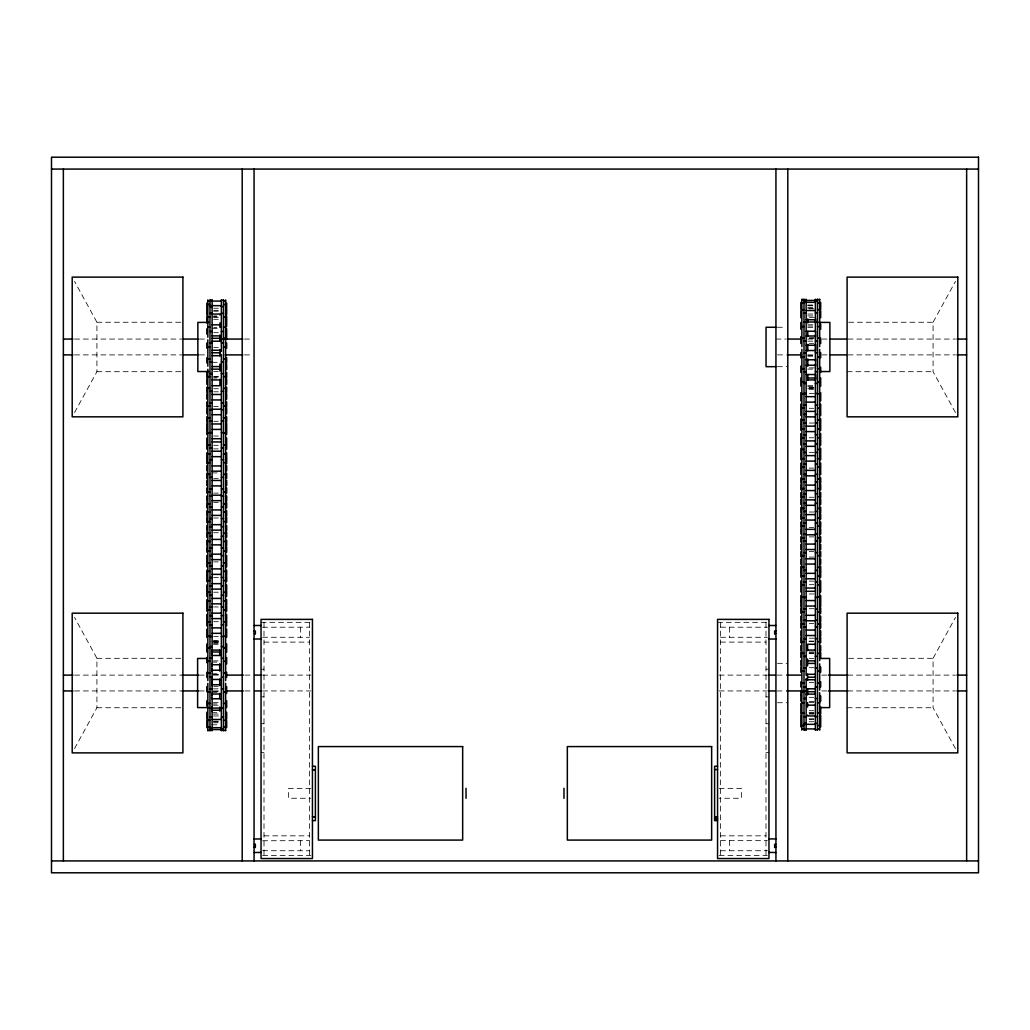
<?xml version="1.0" encoding="UTF-8"?>
<svg xmlns="http://www.w3.org/2000/svg" width="1030" height="1030" viewBox="0 0 1030 1030"><rect width="100%" height="100%" fill="white"/><g stroke="black" fill="none" stroke-linecap="round" stroke-linejoin="round"><path stroke-width="0.75" stroke-dasharray="5 3.75" d="M74.521 412.592L96.923 371.688L96.923 322.261L74.521 281.357M74.521 748.643L96.923 707.739L96.923 658.312L74.521 617.408M955.48 412.592L933.077 371.688L933.077 322.261L955.48 281.357M955.48 748.643L933.077 707.739L933.077 658.312L955.48 617.408M807.79 305.163L815.606 305.163M807.79 305.228L814.048 305.228M807.79 307.223L814.048 307.223M213.686 308.253L218.386 308.253M807.79 308.24L814.048 308.24M809.22 308.846L813.842 308.846M213.661 310.352L218.283 310.352M213.661 311.202L218.283 311.202M807.79 314.034L814.048 314.034M807.79 315.927L814.048 315.927M213.686 315.953L216.815 315.953M212.129 316.815L218.283 316.815M213.686 317.292L218.386 317.292M809.348 317.292L815.606 317.292M213.661 319.3L218.283 319.3M96.923 322.261L182.902 322.261M848.681 322.261L933.077 322.261M807.79 324.798L814.048 324.798M807.79 326.059L815.606 326.059M777.418 327.27L784.821 327.27M213.686 327.398L216.815 327.398M807.79 327.36L814.048 327.36M212.129 328.506L218.283 328.506M213.661 332.664L218.283 332.664M809.348 337.814L815.606 337.789M809.348 338.252L814.048 338.252M74.585 339.063L181.95 339.063M199.421 339.063L205.987 339.063M244.458 339.063L252.466 339.063M775.938 339.063L785.542 339.063M807.79 339.063L814.395 339.063M821.992 339.063L828.313 339.063M848.05 339.063L955.415 339.063M807.79 341.162L814.048 341.162M809.22 343.672L813.842 343.672M213.661 347.355L218.283 347.355M74.585 354.887L181.95 354.887M199.421 354.887L205.987 354.887M244.458 354.887L252.466 354.887M777.534 354.887L785.542 354.887M807.79 354.887L814.395 354.887M821.992 354.887L828.313 354.887M848.05 354.887L955.415 354.887M807.79 355.672L814.048 355.672M807.79 356.161L815.606 356.161M212.129 362.315L218.283 362.315M777.418 366.68L787.796 366.68M809.348 367.89L815.606 367.89M807.79 369.113L814.048 369.113M96.923 371.688L181.319 371.688M213.661 371.598L218.283 371.598M847.098 371.688L933.077 371.688M213.686 376.658L218.386 376.658M213.661 377.057L218.283 377.057M213.686 378.023L216.815 378.023M807.79 385.696L814.048 385.696M807.79 386.714L814.048 386.714M809.22 387.37L813.842 387.37M809.22 388.104L813.842 388.104M213.686 388.735L218.386 388.735M807.79 388.735L815.606 388.799M809.22 389.237L813.842 389.237M213.661 391.799L218.283 391.799M809.22 393.563L813.842 393.563M213.661 406.541L218.283 406.541M809.22 408.305L813.842 408.305M213.661 421.283L218.283 421.283M809.22 423.047L813.842 423.047M213.661 436.025L218.283 436.025M809.22 437.789L813.842 437.789M213.661 445.308L218.283 445.308M213.661 448.887L218.283 448.887M809.22 452.531L813.842 452.531M809.22 468.122L813.842 468.122M212.129 472.912L218.283 472.912M213.661 478.371L218.283 478.371M213.661 493.113L218.283 493.113M809.22 497.271L813.842 497.271M213.661 502.395L218.283 502.395M809.22 512.013L813.842 512.013M213.661 517.987L218.283 517.987M809.22 527.605L813.842 527.605M213.661 532.729L218.283 532.729M809.22 536.888L813.842 536.888M809.22 551.629L813.842 551.629M809.22 557.088L815.374 557.088M213.661 561.878L218.283 561.878M213.661 577.47L218.283 577.47M809.22 581.113L813.842 581.113M809.22 584.692L813.842 584.692M213.661 592.211L218.283 592.211M809.22 593.975L813.842 593.975M213.661 606.953L218.283 606.953M809.22 608.717L813.842 608.717M213.661 621.695L218.283 621.695M261.041 622.339L312.438 622.339M717.562 622.339L768.959 622.339M809.22 623.459L813.842 623.459M262.611 627.244L309.464 627.167M720.537 627.167L767.389 627.244M213.661 636.437L218.283 636.437M262.611 637.274L309.464 637.287M720.537 637.287L767.389 637.274M809.22 638.201L813.842 638.201M213.661 640.763L218.283 640.763M211.897 641.201L218.154 641.201M809.117 641.201L813.816 641.201M213.455 641.265L219.712 641.265M809.117 641.265L813.816 641.265M213.661 641.896L218.283 641.896M264.002 642.102L309.464 642.102M720.537 642.102L765.998 642.102M213.661 642.63L218.283 642.63M213.455 643.287L218.154 643.287M213.455 644.304L218.154 644.304M809.117 651.977L813.816 651.977M809.22 652.943L813.842 652.943M809.117 653.342L813.816 653.342M96.923 658.312L182.902 658.312M809.22 658.402L813.842 658.402M848.681 658.312L933.077 658.312M213.455 660.887L218.154 660.887M211.897 662.11L218.154 662.11M777.418 663.32L787.796 663.32M809.22 667.685L815.374 667.685M261.041 669.191L264.002 669.191M765.998 669.191L768.959 669.191M211.897 673.865L218.154 673.839M213.455 674.328L219.712 674.328M74.611 675.114L182.271 675.114M199.189 675.114L204.764 675.114M213.403 675.114L219.712 675.114M244.947 675.114L252.981 675.114M262.611 675.114L310.828 675.114M719.172 675.114L767.389 675.114M777.019 675.114L785.053 675.114M821.773 675.114L828.442 675.114M847.729 675.114L955.389 675.114M809.22 682.645L813.842 682.645M213.661 686.328L218.283 686.328M213.455 688.838L218.154 688.838M74.611 690.937L182.271 690.937M199.189 690.937L204.764 690.937M213.403 690.937L219.712 690.937M244.947 690.937L252.981 690.937M262.611 690.937L310.828 690.937M719.172 690.937L767.389 690.937M777.019 690.937L785.053 690.937M821.773 690.937L828.442 690.937M847.729 690.937L955.389 690.937M213.455 691.748L218.154 691.748M211.897 692.186L218.154 692.186M261.041 696.859L264.002 696.859M765.998 696.859L768.959 696.859M809.22 697.336L813.842 697.336M809.22 701.494L815.374 701.494M809.117 702.602L813.816 702.602M213.455 702.64L218.154 702.64M777.418 702.73L787.796 702.73M211.897 703.941L218.154 703.941M213.455 705.202L218.154 705.202M96.923 707.739L181.319 707.739M847.098 707.739L933.077 707.739M809.22 710.7L813.842 710.7M211.897 712.708L218.154 712.708M809.117 712.708L813.816 712.708M809.22 713.185L815.374 713.185M213.455 714.073L218.154 714.073M809.117 714.048L813.816 714.048M213.455 715.966L219.712 715.966M809.22 718.798L813.842 718.798M809.22 719.648L813.842 719.648M213.661 721.155L218.283 721.155M213.455 721.76L218.154 721.76M809.117 721.747L813.816 721.747M213.455 722.777L218.154 722.777M261.041 723.742L264.002 723.742M765.998 723.742L768.959 723.742M211.897 724.837L218.154 724.772M261.041 752.608L264.002 752.608M765.998 752.608L768.959 752.608M310.841 788.388L288.645 788.388L288.645 798.263L310.841 798.263M719.159 788.388L741.355 788.388L741.355 798.263L719.159 798.263M264.002 835.832L309.464 835.832M720.537 835.832L765.998 835.832M262.611 840.75L309.464 840.647M720.537 840.647L767.389 840.647M262.611 850.69L309.464 850.767M720.537 850.767L767.389 850.69M262.637 855.595L310.828 855.595M719.172 855.595L767.363 855.595M765.998 622.339L765.998 855.595M729.433 627.244L729.433 637.274M729.433 840.647L729.433 850.793M720.537 622.339L720.537 855.595M309.464 622.339L309.464 855.595M300.567 627.244L300.567 637.274M300.567 840.647L300.567 850.793M264.002 622.339L264.002 855.595"/><path stroke-width="1.5" d="M51.5 169.075L978.5 169.075M801.855 299.537L804.005 299.537M817.524 299.537L819.674 299.537M804.005 299.653L806.155 299.653M815.374 299.653L817.524 299.653M209.978 300.206L212.129 300.206M221.36 300.206L223.497 300.206M806.155 300.425L815.374 300.425M207.828 300.85L209.978 300.85M223.497 300.85L225.647 300.85M212.129 301.082L221.36 301.082M804.005 301.172L806.155 301.172M815.374 301.172L817.524 301.172M806.155 302.318L815.374 302.318M801.855 303.103L804.005 303.103M817.524 303.103L819.674 303.103M207.828 304.494L209.978 304.494M223.497 304.494L225.647 304.494M212.129 305.665L221.36 305.665M209.978 306.592L212.129 306.592M221.36 306.592L223.497 306.592M801.855 309.657L804.005 309.657M817.524 309.657L819.674 309.657M806.155 310.532L815.374 310.532M804.005 312.798L806.155 312.798M815.374 312.798L817.524 312.798M209.978 313.365L212.129 313.365M221.36 313.365L223.497 313.365M212.129 314.047L219.944 314.047L219.944 314.935M207.828 317.214L209.978 317.214M223.497 317.214L225.647 317.214M806.155 319.764L815.374 319.764M804.005 321.927L806.155 321.927M815.374 321.927L817.524 321.927M806.155 322.004L815.374 322.004M208.948 322.403L197.85 322.403L197.85 371.547L208.948 371.547M818.786 322.403L829.884 322.403L829.884 371.547L820.369 371.547M212.129 324.836L219.944 324.836M801.855 326.587L804.005 326.587M817.524 326.587L819.674 326.587M207.828 327.257L209.978 327.257M223.497 327.257L225.647 327.257M775.938 327.27L766.05 327.27L766.05 366.68L775.938 366.68M806.155 331.235L815.374 331.235M209.978 331.48L212.129 331.48M221.36 331.48L223.497 331.48M212.129 335.883L221.36 335.883M806.155 335.999L815.374 335.999M801.855 337.917L804.005 337.917M817.524 337.917L819.674 337.917M212.129 338.291L219.944 338.291M223.497 338.278L225.647 338.278M63.358 339.063L72.976 339.063M183.559 339.063L197.979 339.063M220.42 339.063L242.848 339.063M787.152 339.063L801.572 339.063M830.425 339.063L846.441 339.063M957.025 339.063L966.642 339.063M212.129 341.2L219.944 341.2M804.005 341.175L806.155 341.175M815.374 341.175L817.524 341.175M209.978 342.926L212.129 342.926M221.36 342.926L223.497 342.926M806.155 345.243L815.374 345.243M207.828 347.123L209.978 347.123M223.497 347.123L225.647 347.123M212.129 350.264L221.36 350.264M806.155 350.535L815.374 350.535M212.129 352.788L219.944 352.788M804.005 352.749L806.155 352.749M815.374 352.749L817.524 352.749M63.358 354.887L72.976 354.887M183.559 354.887L197.979 354.887M225.222 354.887L242.848 354.887M787.152 354.887L801.572 354.887M830.425 354.887L846.441 354.887M957.025 354.887L966.642 354.887M212.129 355.698L219.944 355.698M801.855 356.959L804.005 356.959M817.524 356.959L819.674 356.959M207.828 358.865L209.978 358.865M223.497 358.865L225.647 358.865M806.155 359.779L815.374 359.779M209.978 361.865L212.129 361.865M221.36 361.865L223.497 361.865M806.155 365.251L815.374 365.251M212.129 366.59L219.944 366.59M801.855 368.689L804.005 368.689M817.524 368.689L819.674 368.689M212.129 369.152L219.944 369.152M804.005 371.688L806.155 371.688M815.374 371.688L817.524 371.688M209.978 373.607L212.129 373.607M221.36 373.607L223.497 373.607M806.155 374.521L815.374 374.521M207.828 376.62L209.978 376.62M223.497 376.62L225.647 376.62M807.79 377.997L815.606 377.997M212.129 379.928L219.944 379.928M807.79 379.903L815.606 379.903L815.606 374.585M801.855 381.976L804.005 381.976M817.524 381.976L819.674 381.976M804.005 383.405L806.155 383.405M815.374 383.405L817.524 383.405M212.129 385.709L219.944 385.709L219.944 379.259M207.828 388.349L209.978 388.349M223.497 388.349L225.647 388.349M209.978 391.361L212.129 391.361M221.36 391.361L223.497 391.361M804.005 393.486L806.155 393.486M815.374 393.486L817.524 393.486M801.855 393.705L804.005 393.705M817.524 393.705L819.674 393.705M212.129 394.49L221.36 394.49M806.155 396.666L815.374 396.666M212.129 399.949L221.36 399.949M806.155 402.112L815.374 402.112M209.978 403.091L212.129 403.091M221.36 403.091L223.497 403.091M804.005 405.215L806.155 405.215M815.374 405.215L817.524 405.215M207.828 406.103L209.978 406.103M223.497 406.103L225.647 406.103M801.855 408.228L804.005 408.228M817.524 408.228L819.674 408.228M212.129 409.232L221.36 409.232M209.978 409.708L212.129 409.708M221.36 409.708L223.497 409.708M806.155 411.408L815.374 411.408M804.005 414.408L806.155 414.408M815.374 414.408L817.524 414.408M212.129 414.691L221.36 414.691M806.155 416.854L815.374 416.854M207.828 417.832L209.978 417.832M223.497 417.832L225.647 417.832M801.855 419.957L804.005 419.957M817.524 419.957L819.674 419.957M209.978 420.845L212.129 420.845M221.36 420.845L223.497 420.845M804.005 422.969L806.155 422.969M815.374 422.969L817.524 422.969M212.129 423.974L221.36 423.974M806.155 426.15L815.374 426.15M801.855 429.15L804.005 429.15M817.524 429.15L819.674 429.15M212.129 429.433L221.36 429.433M806.155 431.596L815.374 431.596M209.978 432.574L212.129 432.574M221.36 432.574L223.497 432.574M207.828 433.154L209.978 433.154M223.497 433.154L225.647 433.154M804.005 434.699L806.155 434.699M815.374 434.699L817.524 434.699M801.855 437.711L804.005 437.711M817.524 437.711L819.674 437.711M212.129 438.716L221.36 438.716M806.155 440.892L815.374 440.892M212.129 441.934L221.36 441.934M804.005 443.891L806.155 443.891M815.374 443.891L817.524 443.891M207.828 444.883L209.978 444.883M223.497 444.883L225.647 444.883M806.155 446.338L815.374 446.338M209.978 447.896L212.129 447.896M221.36 447.896L223.497 447.896M801.855 449.44L804.005 449.44M817.524 449.44L819.674 449.44M212.129 451.217L221.36 451.217M804.005 452.453L806.155 452.453M815.374 452.453L817.524 452.453M207.828 453.934L209.978 453.934M223.497 453.934L225.647 453.934M806.155 455.633L815.374 455.633M212.129 456.663L221.36 456.663M801.855 458.633L804.005 458.633M817.524 458.633L819.674 458.633M209.978 459.625L212.129 459.625M221.36 459.625L223.497 459.625M806.155 461.092L815.374 461.092M207.828 462.625L209.978 462.625M223.497 462.625L225.647 462.625M804.005 464.182L806.155 464.182M815.374 464.182L817.524 464.182M212.129 465.946L221.36 465.946M801.855 467.195L804.005 467.195M817.524 467.195L819.674 467.195M806.155 470.375L815.374 470.375M212.129 471.173L221.36 471.173M207.828 474.354L209.978 474.354M223.497 474.354L225.647 474.354M804.005 474.379L806.155 474.379M815.374 474.379L817.524 474.379M806.155 475.834L815.374 475.834M209.978 477.366L212.129 477.366M221.36 477.366L223.497 477.366M801.855 478.924L804.005 478.924M817.524 478.924L819.674 478.924M212.129 480.456L221.36 480.456M804.005 481.937L806.155 481.937M815.374 481.937L817.524 481.937M806.155 485.117L815.374 485.117M212.129 485.915L221.36 485.915M801.855 488.581L804.005 488.581M817.524 488.581L819.674 488.581M209.978 489.096L212.129 489.096M221.36 489.096L223.497 489.096M806.155 490.576L815.374 490.576M207.828 492.108L209.978 492.108M223.497 492.108L225.647 492.108M804.005 493.666L806.155 493.666M815.374 493.666L817.524 493.666M212.129 495.198L221.36 495.198M209.978 496.202L212.129 496.202M221.36 496.202L223.497 496.202M801.855 496.679L804.005 496.679M817.524 496.679L819.674 496.679M806.155 499.859L815.374 499.859M212.129 500.657L221.36 500.657M804.005 503.322L806.155 503.322M815.374 503.322L817.524 503.322M207.828 503.837L209.978 503.837M223.497 503.837L225.647 503.837M806.155 505.318L815.374 505.318M209.978 506.85L212.129 506.85M221.36 506.85L223.497 506.85M801.855 508.408L804.005 508.408M817.524 508.408L819.674 508.408M212.129 509.94L221.36 509.94M804.005 511.421L806.155 511.421M815.374 511.421L817.524 511.421M207.828 511.936L209.978 511.936M223.497 511.936L225.647 511.936M806.155 514.601L815.374 514.601M212.129 515.399L221.36 515.399M801.855 518.064L804.005 518.064M817.524 518.064L819.674 518.064M209.978 518.579L212.129 518.579M221.36 518.579L223.497 518.579M806.155 520.06L815.374 520.06M207.828 521.592L209.978 521.592M223.497 521.592L225.647 521.592M804.005 523.15L806.155 523.15M815.374 523.15L817.524 523.15M212.129 524.682L221.36 524.682M801.855 526.163L804.005 526.163M817.524 526.163L819.674 526.163M209.978 526.678L212.129 526.678M221.36 526.678L223.497 526.678M806.155 529.343L815.374 529.343M212.129 530.141L221.36 530.141M207.828 533.321L209.978 533.321M223.497 533.321L225.647 533.321M804.005 533.798L806.155 533.798M815.374 533.798L817.524 533.798M806.155 534.802L815.374 534.802M209.978 536.334L212.129 536.334M221.36 536.334L223.497 536.334M801.855 537.892L804.005 537.892M817.524 537.892L819.674 537.892M212.129 539.424L221.36 539.424M804.005 540.905L806.155 540.905M815.374 540.905L817.524 540.905M207.828 541.419L209.978 541.419M223.497 541.419L225.647 541.419M806.155 544.085L815.374 544.085M212.129 544.883L221.36 544.883M209.978 548.063L212.129 548.063M221.36 548.063L223.497 548.063M806.155 549.544L815.374 549.544M207.828 551.076L209.978 551.076M223.497 551.076L225.647 551.076M804.005 552.634L806.155 552.634M815.374 552.634L817.524 552.634M212.129 554.166L221.36 554.166M209.978 555.621L212.129 555.621M221.36 555.621L223.497 555.621M801.855 555.646L804.005 555.646M817.524 555.646L819.674 555.646M806.155 558.827L815.374 558.827M212.129 559.625L221.36 559.625M207.828 562.805L209.978 562.805M223.497 562.805L225.647 562.805M806.155 564.054L815.374 564.054M209.978 565.818L212.129 565.818M221.36 565.818L223.497 565.818M801.855 567.376L804.005 567.376M817.524 567.376L819.674 567.376M212.129 568.908L221.36 568.908M804.005 570.375L806.155 570.375M815.374 570.375L817.524 570.375M207.828 571.367L209.978 571.367M223.497 571.367L225.647 571.367M806.155 573.337L815.374 573.337M212.129 574.367L221.36 574.367M801.855 576.066L804.005 576.066M817.524 576.066L819.674 576.066M209.978 577.547L212.129 577.547M221.36 577.547L223.497 577.547M806.155 578.783L815.374 578.783M207.828 580.56L209.978 580.56M223.497 580.56L225.647 580.56M804.005 582.105L806.155 582.105M815.374 582.105L817.524 582.105M212.129 583.662L221.36 583.662M801.855 585.117L804.005 585.117M817.524 585.117L819.674 585.117M209.978 586.109L212.129 586.109M221.36 586.109L223.497 586.109M806.155 588.066L815.374 588.066M212.129 589.109L221.36 589.109M806.155 591.284L815.374 591.284M207.828 592.289L209.978 592.289M223.497 592.289L225.647 592.289M209.978 595.301L212.129 595.301M221.36 595.301L223.497 595.301M801.855 596.846L804.005 596.846M817.524 596.846L819.674 596.846M804.005 597.426L806.155 597.426M815.374 597.426L817.524 597.426M212.129 598.404L221.36 598.404M806.155 600.567L815.374 600.567M207.828 600.851L209.978 600.851M223.497 600.851L225.647 600.851M212.129 603.85L221.36 603.85M806.155 606.026L815.374 606.026M209.978 607.031L212.129 607.031M221.36 607.031L223.497 607.031M804.005 609.155L806.155 609.155M815.374 609.155L817.524 609.155M207.828 610.043L209.978 610.043M223.497 610.043L225.647 610.043M801.855 612.168L804.005 612.168M817.524 612.168L819.674 612.168M212.129 613.146L221.36 613.146M806.155 615.309L815.374 615.309M209.978 615.592L212.129 615.592M221.36 615.592L223.497 615.592M212.129 618.592L221.36 618.592M804.005 620.292L806.155 620.292M815.374 620.292L817.524 620.292M806.155 620.768L815.374 620.768M207.828 621.772L209.978 621.772M223.497 621.772L225.647 621.772M801.855 623.897L804.005 623.897M817.524 623.897L819.674 623.897M209.978 624.785L212.129 624.785M221.36 624.785L223.497 624.785M254.062 625.506L261.041 625.506M768.959 625.506L775.938 625.506M804.005 626.91L806.155 626.91M815.374 626.91L817.524 626.91M212.129 627.888L221.36 627.888M806.155 630.051L815.374 630.051M254.062 630.927L255.35 630.927L255.35 634.004M775.938 630.927L774.65 630.927L774.65 634.004M212.129 633.334L221.36 633.334M254.062 633.489L255.35 633.489M774.65 633.489L775.938 633.489M806.155 635.51L815.374 635.51M207.828 636.295L209.978 636.295M223.497 636.295L225.647 636.295M209.978 636.514L212.129 636.514M221.36 636.514L223.497 636.514M804.005 638.639L806.155 638.639M815.374 638.639L817.524 638.639M254.062 639.012L261.041 639.012M768.959 639.012L775.938 639.012M801.855 641.651L804.005 641.651M817.524 641.651L819.674 641.651M815.374 644.291L807.559 644.291L807.559 650.741M209.978 646.595L212.129 646.595M221.36 646.595L223.497 646.595M207.828 648.024L209.978 648.024M223.497 648.024L225.647 648.024M219.712 650.097L211.897 650.097L211.897 655.415M807.559 650.072L815.374 650.072M211.897 652.003L219.712 652.003M801.855 653.381L804.005 653.381M817.524 653.381L819.674 653.381M212.129 655.479L221.36 655.479M804.005 656.393L806.155 656.393M815.374 656.393L817.524 656.393M209.978 658.312L212.129 658.312M221.36 658.312L223.497 658.312M207.133 658.453L197.618 658.453L197.618 707.597L208.73 707.597M820.138 658.453L829.665 658.453L829.665 707.597L820.138 707.597M807.559 660.848L815.374 660.848M207.828 661.312L209.978 661.312M223.497 661.312L225.647 661.312M807.559 663.41L815.374 663.41M212.129 664.749L221.36 664.749M804.005 668.135L806.155 668.135M815.374 668.135L817.524 668.135M212.129 670.221L221.36 670.221M801.855 671.135L804.005 671.135M817.524 671.135L819.674 671.135M207.828 673.041L209.978 673.041M223.497 673.041L225.647 673.041M807.559 674.302L815.374 674.302M63.358 675.114L73.001 675.114M182.271 675.114L198.339 675.114M225.66 675.114L243.338 675.114M254.577 675.114L261.015 675.114M768.985 675.114L775.423 675.114M786.663 675.114L801.134 675.114M828.442 675.114L847.729 675.114M956.999 675.114L966.642 675.114M209.978 677.251L212.129 677.251M221.36 677.251L223.497 677.251M807.559 677.212L815.374 677.212M212.129 679.465L221.36 679.465M806.155 679.736L815.374 679.736M801.855 682.877L804.005 682.877M817.524 682.877L819.674 682.877M212.129 684.757L221.36 684.757M804.005 687.074L806.155 687.074M815.374 687.074L817.524 687.074M209.978 688.825L212.129 688.825M221.36 688.825L223.497 688.825M807.559 688.8L815.374 688.8M63.358 690.937L73.001 690.937M182.271 690.937L198.339 690.937M225.66 690.937L243.338 690.937M254.577 690.937L261.015 690.937M768.985 690.937L775.423 690.937M786.663 690.937L807.559 690.937M828.442 690.937L847.729 690.937M956.999 690.937L966.642 690.937M801.855 691.722L804.005 691.722M807.559 691.709L815.374 691.709M207.828 692.083L209.978 692.083M223.497 692.083L225.647 692.083M212.129 694.001L221.36 694.001M806.155 694.117L815.374 694.117M804.005 698.52L806.155 698.52M815.374 698.52L817.524 698.52M212.129 698.765L221.36 698.765M801.855 702.743L804.005 702.743M817.524 702.743L819.674 702.743M207.828 703.413L209.978 703.413M223.497 703.413L225.647 703.413M807.559 705.164L815.374 705.164M209.978 708.074L223.497 708.074M212.129 710.236L221.36 710.236M801.855 712.786L804.005 712.786M817.524 712.786L819.674 712.786M815.374 715.953L807.559 715.953L807.559 715.065M804.005 716.635L806.155 716.635M815.374 716.635L817.524 716.635M209.978 717.202L212.129 717.202M221.36 717.202L223.497 717.202M212.129 719.468L221.36 719.468M207.828 720.343L209.978 720.343M223.497 720.343L225.647 720.343M804.005 723.408L806.155 723.408M815.374 723.408L817.524 723.408M806.155 724.335L815.374 724.335M801.855 725.506L804.005 725.506M817.524 725.506L819.674 725.506M207.828 726.897L209.978 726.897M223.497 726.897L225.647 726.897M212.129 727.682L221.36 727.682M209.978 728.828L212.129 728.828M221.36 728.828L223.497 728.828M806.155 728.918L815.374 728.918M801.855 729.15L804.005 729.15M817.524 729.15L819.674 729.15M212.129 729.575L221.36 729.575M804.005 729.794L806.155 729.794M815.374 729.794L817.524 729.794M207.828 730.463L212.129 730.347M221.36 730.347L225.647 730.463M312.438 766.256L315.399 766.256L315.399 820.614L312.438 820.614M717.562 766.256L714.601 766.256L714.601 820.614L717.562 820.614M714.601 769.539L717.562 769.539M312.438 769.976L315.399 769.976M714.601 816.751L717.562 816.751M312.438 816.893L315.399 816.893M714.601 818.142L717.562 818.142M714.601 819.223L717.562 819.223M254.062 839.025L261.041 838.922M768.959 838.922L775.938 838.922M254.062 844.342L255.35 844.446M775.938 844.342L774.65 844.342L774.65 847.523M254.062 846.995L255.35 846.995M774.65 846.892L775.938 846.892M254.062 852.518L261.041 852.415M768.959 852.415L775.938 852.518M51.5 860.925L978.5 860.925M966.642 169.075L966.642 860.925M820.691 302.421L820.691 309.528M820.691 310.88L820.691 317.755M820.691 324.012L820.691 329.227M820.691 338.239L820.691 343.441M820.691 352.556L820.691 357.771M820.691 367.272L820.691 372.487M820.691 377.907L820.691 386.057M820.691 392.636L820.691 400.812M820.691 404.159L820.691 409.361M820.691 410.339L820.691 415.541M820.691 418.888L820.691 424.115M820.691 425.068L820.691 430.295M820.691 433.643L820.691 438.844M820.691 439.823L820.691 445.024M820.691 448.372L820.691 453.599M820.691 454.552L820.691 459.779M820.691 463.127L820.691 468.328M820.691 469.307L820.691 474.508M820.691 477.856L820.691 483.083M820.691 484.564L820.691 489.791M820.691 492.61L820.691 497.812M820.691 499.305L820.691 504.52M820.691 507.339L820.691 512.567M820.691 514.047L820.691 519.262M820.691 522.094L820.691 527.296M820.691 528.789L820.691 534.004M820.691 536.823L820.691 542.05M820.691 544.381L820.691 549.608M820.691 551.578L820.691 556.779M820.691 559.135L820.691 564.324M820.691 566.307L820.691 571.534M820.691 571.985L820.691 577.199M820.691 580.843L820.691 586.019M820.691 586.727L820.691 591.941M820.691 595.559L820.691 600.773M820.691 601.469L820.691 606.683M820.691 608.061L820.691 613.262M820.691 616.21L820.691 621.425M820.691 622.802L820.691 628.017M820.691 630.952L820.691 636.167M820.691 637.544L820.691 642.746M820.691 645.694L820.691 650.909M820.691 652.286L820.691 657.501M820.691 667.041L820.691 672.242M820.691 681.77L820.691 686.984M820.691 695.958L820.691 701.16M820.691 706.966L820.691 713.803M820.691 715.206L820.691 726.897M819.674 299.241L819.674 346.647M819.674 349.363L819.674 660.693M819.674 663.835L819.674 690.177M819.674 692.752L819.674 730.077M817.524 299.241L817.524 730.077M815.606 318.837L815.606 322.905M815.606 331.454L815.606 336.591M815.606 344.393L815.606 350.754M815.606 358.916L815.606 366.294M815.374 299.267L815.374 332.394M815.374 334.853L815.374 360.938M815.374 364.092L815.374 730.077M807.79 318.837L807.79 322.905M807.79 331.454L807.79 336.591M807.79 344.393L807.79 350.934M807.79 358.916L807.79 366.294M807.79 374.585L807.79 380.147M807.559 658.955L807.559 665.959M807.559 674.122L807.559 680.431M807.559 688.607L807.559 694.967M807.559 702.602L807.559 707.095M806.155 299.267L806.155 675.435M806.155 678.577L806.155 730.077M804.005 299.241L804.005 730.077M801.855 299.241L801.855 346.647M801.855 349.363L801.855 730.077M800.838 302.421L800.838 309.528M800.838 310.88L800.838 317.755M800.838 322.454L800.838 329.227M800.838 336.63L800.838 343.441M800.838 352.556L800.838 357.771M800.838 366.101L800.838 372.487M800.838 377.907L800.838 386.057M800.838 392.636L800.838 400.812M800.838 404.159L800.838 409.361M800.838 410.339L800.838 415.541M800.838 418.888L800.838 424.115M800.838 425.068L800.838 430.295M800.838 433.643L800.838 438.844M800.838 439.823L800.838 445.024M800.838 448.372L800.838 453.599M800.838 454.552L800.838 459.779M800.838 463.127L800.838 468.328M800.838 469.307L800.838 474.508M800.838 477.856L800.838 483.083M800.838 484.564L800.838 489.791M800.838 492.61L800.838 497.812M800.838 499.305L800.838 504.52M800.838 507.339L800.838 512.567M800.838 514.047L800.838 519.262M800.838 522.094L800.838 527.296M800.838 528.789L800.838 534.004M800.838 536.823L800.838 542.05M800.838 544.381L800.838 549.608M800.838 551.578L800.838 556.779M800.838 559.135L800.838 564.324M800.838 566.307L800.838 571.534M800.838 571.985L800.838 577.199M800.838 580.843L800.838 586.019M800.838 586.727L800.838 591.941M800.838 595.559L800.838 600.773M800.838 601.469L800.838 606.683M800.838 608.061L800.838 613.262M800.838 616.21L800.838 621.425M800.838 622.802L800.838 628.017M800.838 630.952L800.838 636.167M800.838 637.544L800.838 642.746M800.838 645.694L800.838 650.909M800.838 652.286L800.838 657.501M800.838 660.436L800.838 665.65M800.838 667.041L800.838 672.242M800.838 681.77L800.838 686.984M800.838 690.576L800.838 695.302M800.838 695.958L800.838 701.16M800.838 703.49L800.838 713.803M800.838 715.206L800.838 726.897M787.796 169.075L787.796 860.925M775.938 169.075L775.938 860.925M563.977 788.323L563.977 798.327M466.024 788.323L466.024 798.327M255.35 844.342L255.35 847.523M254.062 169.075L254.062 860.925M242.205 169.075L242.205 860.925M226.664 303.103L226.664 314.794M226.664 316.197L226.664 326.51M226.664 328.84L226.664 334.042M226.664 334.699L226.664 339.424M226.664 343.016L226.664 348.23M226.664 357.758L226.664 362.959M226.664 364.35L226.664 369.564M226.664 372.5L226.664 377.714M226.664 379.091L226.664 384.306M226.664 387.254L226.664 392.456M226.664 393.833L226.664 399.048M226.664 401.983L226.664 407.198M226.664 408.575L226.664 413.79M226.664 416.738L226.664 421.94M226.664 423.317L226.664 428.531M226.664 429.227L226.664 434.441M226.664 438.059L226.664 443.273M226.664 443.981L226.664 449.157M226.664 452.801L226.664 458.015M226.664 458.466L226.664 463.693M226.664 465.676L226.664 470.865M226.664 473.221L226.664 478.422M226.664 480.392L226.664 485.619M226.664 487.95L226.664 493.177M226.664 495.997L226.664 501.211M226.664 502.704L226.664 507.906M226.664 510.738L226.664 515.953M226.664 517.433L226.664 522.661M226.664 525.48L226.664 530.695M226.664 532.188L226.664 537.39M226.664 540.209L226.664 545.437M226.664 546.917L226.664 552.144M226.664 555.492L226.664 560.693M226.664 561.672L226.664 566.873M226.664 570.221L226.664 575.448M226.664 576.401L226.664 581.628M226.664 584.976L226.664 590.177M226.664 591.156L226.664 596.357M226.664 599.705L226.664 604.932M226.664 605.885L226.664 611.112M226.664 614.459L226.664 619.661M226.664 620.639L226.664 625.841M226.664 629.188L226.664 637.364M226.664 643.943L226.664 652.093M226.664 657.513L226.664 663.899M226.664 672.23L226.664 677.444M226.664 686.559L226.664 693.37M226.664 700.773L226.664 707.546M226.664 712.245L226.664 719.12M226.664 720.472L226.664 727.579M225.647 299.923L225.647 680.637M225.647 683.354L225.647 730.759M223.497 299.923L223.497 730.759M221.36 299.923L221.36 351.423M221.36 354.565L221.36 730.733M219.944 322.905L219.944 327.398M219.944 335.033L219.944 341.394M219.944 349.569L219.944 355.878M219.944 364.041L219.944 371.045M219.712 649.853L219.712 655.415M219.712 663.706L219.712 671.084M219.712 679.066L219.712 685.607M219.712 693.409L219.712 698.546M219.712 707.095L219.712 711.164M212.129 299.923L212.129 665.908M212.129 669.062L212.129 695.147M212.129 697.606L212.129 730.733M211.897 663.706L211.897 671.084M211.897 679.246L211.897 685.607M211.897 693.409L211.897 698.546M211.897 707.095L211.897 711.164M209.978 299.923L209.978 730.759M207.828 299.923L207.828 337.248M207.828 339.823L207.828 366.165M207.828 369.306L207.828 680.637M207.828 683.354L207.828 730.759M206.811 303.103L206.811 314.794M206.811 316.197L206.811 323.034M206.811 328.84L206.811 334.042M206.811 343.016L206.811 348.23M206.811 357.758L206.811 362.959M206.811 372.5L206.811 377.714M206.811 379.091L206.811 384.306M206.811 387.254L206.811 392.456M206.811 393.833L206.811 399.048M206.811 401.983L206.811 407.198M206.811 408.575L206.811 413.79M206.811 416.738L206.811 421.94M206.811 423.317L206.811 428.531M206.811 429.227L206.811 434.441M206.811 438.059L206.811 443.273M206.811 443.981L206.811 449.157M206.811 452.801L206.811 458.015M206.811 458.466L206.811 463.693M206.811 465.676L206.811 470.865M206.811 473.221L206.811 478.422M206.811 480.392L206.811 485.619M206.811 487.95L206.811 493.177M206.811 495.997L206.811 501.211M206.811 502.704L206.811 507.906M206.811 510.738L206.811 515.953M206.811 517.433L206.811 522.661M206.811 525.48L206.811 530.695M206.811 532.188L206.811 537.39M206.811 540.209L206.811 545.437M206.811 546.917L206.811 552.144M206.811 555.492L206.811 560.693M206.811 561.672L206.811 566.873M206.811 570.221L206.811 575.448M206.811 576.401L206.811 581.628M206.811 584.976L206.811 590.177M206.811 591.156L206.811 596.357M206.811 599.705L206.811 604.932M206.811 605.885L206.811 611.112M206.811 614.459L206.811 619.661M206.811 620.639L206.811 625.841M206.811 629.188L206.811 637.364M206.811 643.943L206.811 652.093M206.811 657.513L206.811 662.728M206.811 672.23L206.811 677.444M206.811 686.559L206.811 691.761M206.811 700.773L206.811 705.988M206.811 712.245L206.811 719.12M206.811 720.472L206.811 727.579M63.358 169.075L63.358 860.925M978.5 157.204L51.5 157.204L51.5 872.796L978.5 872.796L978.5 157.204M182.902 277.122L72.203 277.122L72.203 416.828L182.902 416.828L182.902 277.122M957.797 277.122L847.098 277.122L847.098 416.828L957.797 416.828L957.797 277.122M182.902 613.172L72.203 613.172L72.203 752.879L182.902 752.879L182.902 613.172M957.797 613.172L847.098 613.172L847.098 752.879L957.797 752.879L957.797 613.172M312.438 619.378L261.041 619.378L261.041 858.557L312.438 858.557L312.438 619.378M768.959 619.378L717.562 619.378L717.562 858.557L768.959 858.557L768.959 619.378M462.663 746.583L318.36 746.583L318.36 840.081L462.663 840.081L462.663 746.583M711.64 746.583L567.337 746.583L567.337 840.081L711.64 840.081L711.64 746.583"/></g></svg>
